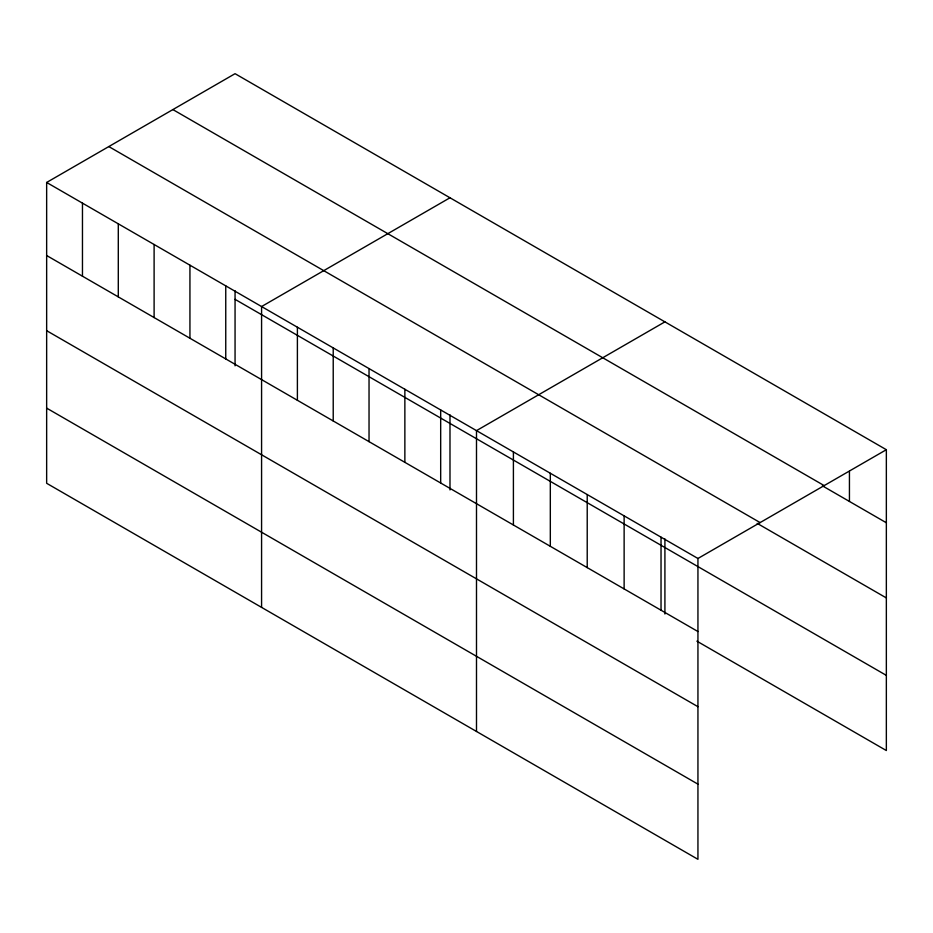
<?xml version="1.0" encoding="UTF-8"?>
<svg xmlns="http://www.w3.org/2000/svg" width="933" height="933" viewBox="0 0 933 933"><rect width="100%" height="100%" fill="white"/><g stroke="black" fill="none" stroke-linecap="round" stroke-linejoin="round"><path stroke-width="1.4" d="M46.65 182.46L697.942 558.482L697.942 859.316L46.65 483.294L46.65 182.46L235.058 73.684L886.35 449.706L886.35 750.54L696.893 641.158M449.986 197.773L261.578 306.549L261.578 607.383M664.914 321.862L476.495 430.638L476.495 731.472M697.942 558.482L886.35 449.706M172.885 109.581L824.177 485.603M822.381 485.825L886.35 522.76M108.823 146.574L760.115 522.585M757.176 523.355L886.35 597.925M235.058 299.353L886.35 675.375M46.65 255.525L697.942 631.536M46.65 330.69L697.942 706.701M46.65 408.129L697.942 784.152M849.438 471.375L849.438 501.453M664.914 538.924L664.914 614.019M661.03 537.175L661.03 610.229M624.13 515.867L624.13 588.921M587.219 494.56L587.219 567.614M550.318 473.253L550.318 546.306M513.407 451.945L513.407 524.999M449.986 414.835L449.986 489.93M440.679 409.96L440.679 483.014M404.864 389.271L404.864 462.336M369.036 368.593L369.036 441.647M333.221 347.916L333.221 420.97M297.394 327.238L297.394 400.292M235.058 290.746L235.058 365.841M225.751 285.871L225.751 358.925M189.935 265.194L189.935 338.247M154.108 244.504L154.108 317.57M118.293 223.827L118.293 296.881M82.466 203.149L82.466 276.203"/></g></svg>
